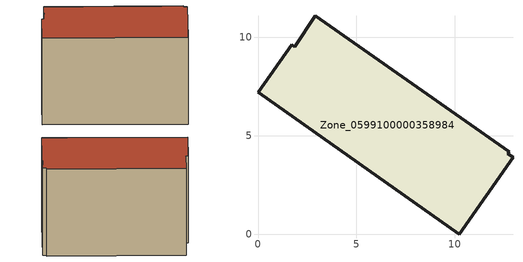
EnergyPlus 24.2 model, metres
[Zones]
Zone_0599100000358984
 floor ground (C_G): 12.97,3.89 10.24,0 0,7.2 1.71,9.64 1.87,9.53 2.92,11.09 12.77,4.2 12.7,4.08 z3.67
 wall outside (C_F): 10.24,0 12.97,3.89 12.7,4.08 12.77,4.2 2.92,11.09 1.87,9.53 1.71,9.64 0,7.2 10.24,0 z3.67:12.62
 roof outside (C_R): 12.7,4.08 12.77,4.2 2.92,11.09 1.87,9.53 1.71,9.64 0,7.2 10.24,0 12.97,3.89 z12.62
[BUILDING]
Pand.0599100000358984: North Axis=0; Terrain=City; Loads Convergence Tolerance Value=0.04; Temperature Convergence Tolerance Value=0.4; Solar Distribution=FullExterior; Maximum Number of Warmup Days=25; Minimum Number of Warmup Days=1
[Site:Location]
Rotterdam.The.Hague.AP_ZH_NLD Design_Conditions: Latitude=51.96; Longitude=4.45; Time Zone=1; Elevation=-4.5
[SITE:GROUNDTEMPERATURE:BUILDINGSURFACE]
18, 18, 18, 18, 18, 18, 18, 18, 18, 18, 18, 18
[MATERIAL] Thermal Absorptance=0.9; Solar Absorptance=0.7; Visible Absorptance=0.7
Name | Roughness | Thickness | Conductivity | Density | Specific Heat
G.TC.1992-2005 | MediumSmooth | 0.15 | 0.06 | 540 | 1210
F.TC.1992-2005 | Rough | 0.3 | 0.12 | 1920 | 840
R.TC.1992-2005 | MediumRough | 0.2 | 0.08 | 1500 | 1000
[CONSTRUCTION]
C_G: G.TC.1992-2005
C_F: F.TC.1992-2005
C_R: R.TC.1992-2005
[ZONE]
Zone_0599100000358984: Type=1; Multiplier=1; Ceiling Height=Autocalculate; Volume=Autocalculate; Floor Area=autocalculate; Part of Total Floor Area=Yes
[ZONEINFILTRATION:DESIGNFLOWRATE]
Infil_Zone_0599100000358984: Zone or ZoneList or Space or SpaceList=Zone_0599100000358984; Schedule=AlwaysOn; Design Flow Rate Calculation Method=Flow/Area; Flow Rate per Floor Area=0.0015; Constant Term Coefficient=1; Temperature Term Coefficient=0; Velocity Term Coefficient=0; Velocity Squared Term Coefficient=0
[HVACTEMPLATE:ZONE:IDEALLOADSAIRSYSTEM]
Zone_0599100000358984: Maximum Heating Supply Air Temperature=50; Minimum Cooling Supply Air Temperature=13; Maximum Heating Supply Air Humidity Ratio=0.0156; Minimum Cooling Supply Air Humidity Ratio=0.0077; Heating Limit=NoLimit; Cooling Limit=NoLimit; Dehumidification Control Type=ConstantSensibleHeatRatio; Cooling Sensible Heat Ratio=0.7; Dehumidification Setpoint=60; Humidification Control Type=None; Humidification Setpoint=30; Outdoor Air Method=None; Outdoor Air Flow Rate per Person=0.00944; Outdoor Air Flow Rate per Zone Floor Area=0; Outdoor Air Flow Rate per Zone=0; Demand Controlled Ventilation Type=None; Outdoor Air Economizer Type=NoEconomizer; Heat Recovery Type=None; Sensible Heat Recovery Effectiveness=0.7; Latent Heat Recovery Effectiveness=0.65
[ZONECONTROL:THERMOSTAT]
ThermostatControl_Zone_0599100000358984: Zone or ZoneList=Zone_0599100000358984; Control Type Schedule=DualSetpointControlType; Control 1=Thermostat_Zone_0599100000358984; Temperature Difference Between Cutout And Setpoint=0
[THERMOSTATSETPOINT:DUALSETPOINT]
Thermostat_Zone_0599100000358984: Heating Setpoint Temperature Schedule=HeatingSetpoint_Zone_0599100000358984; Cooling Setpoint Temperature Schedule=CoolingSetpoint_Zone_0599100000358984
[SCHEDULE:COMPACT]
HeatingSetpoint_Zone_0599100000358984: Through: 12/31, For: AllDays, Until: 24:00, 21
CoolingSetpoint_Zone_0599100000358984: Through: 12/31, For: AllDays, Until: 24:00, 24
DualSetpointControlType: Through: 12/31, For: AllDays, Until: 24:00, 4
AlwaysOn: Through: 12/31, For: AllDays, Until: 24:00, 1
